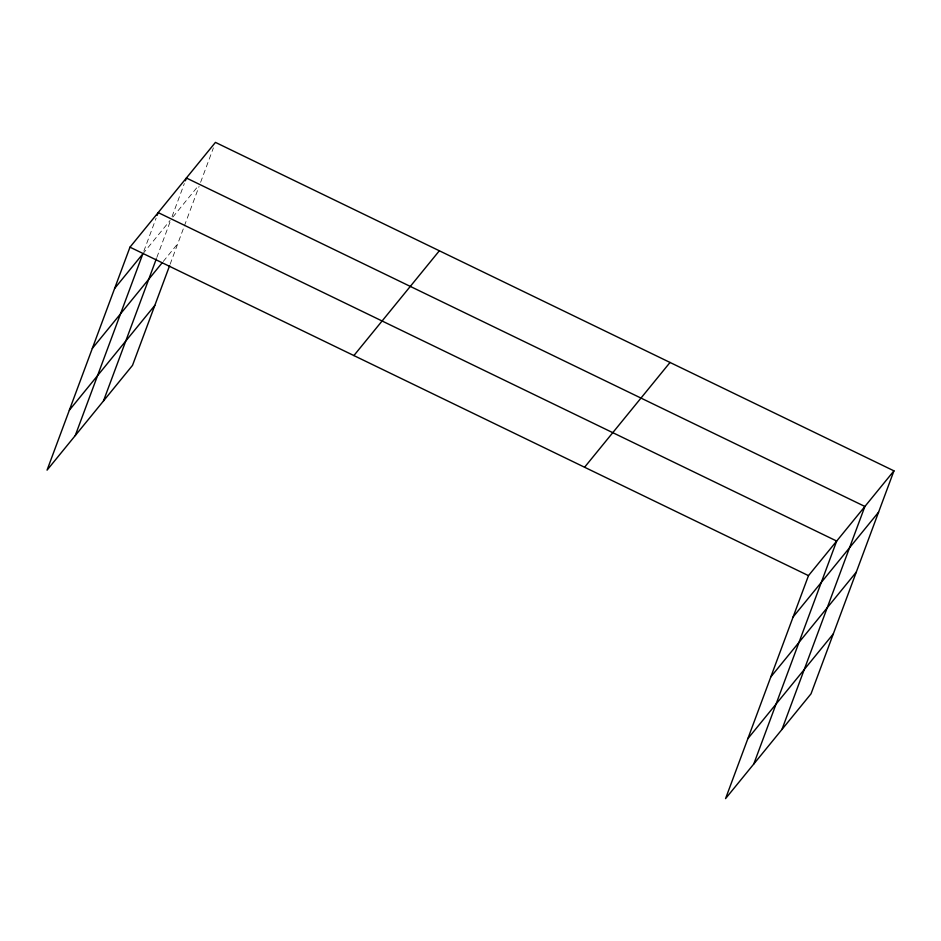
<?xml version="1.0" encoding="UTF-8"?>
<svg xmlns="http://www.w3.org/2000/svg" width="941" height="941" viewBox="0 0 941 941"><rect width="100%" height="100%" fill="white"/><g stroke="black" fill="none" stroke-linecap="round" stroke-linejoin="round"><path stroke-width="0.71" stroke-dasharray="4.71 3.53" d="M143.844 251.141L156.135 218.1M156.841 257.469L170.521 220.676M172.05 216.571L184.342 183.519M170.133 264.233L183.871 227.299M184.377 225.934L199.069 186.412M200.598 182.319L213.395 147.89M142.82 253.894L170.121 220.429M172.838 217.089L198.269 185.918M163.264 261.457L177.79 243.648"/><path stroke-width="1.41" d="M893.95 470.853L808.484 575.633L725.558 798.615L811.024 693.823L893.95 470.853L215.442 142.385L129.976 247.177L47.05 470.147L132.516 365.367L169.627 265.609M75.256 435.577L142.82 253.894L114.614 288.475M157.159 215.348L158.182 212.595L836.678 541.051L753.765 764.033M103.463 400.995L156.335 258.834M185.365 180.766L186.389 178.014L864.885 506.47L781.959 729.451M92.312 348.429L162.346 262.574M69.352 410.205L154.818 305.413M353.887 355.569L439.353 250.776M584.573 467.242L670.039 362.45M793.122 616.943L878.588 512.151M770.82 676.897L856.298 572.104M747.848 738.661L833.326 633.869M129.976 247.177L808.484 575.633"/></g></svg>
